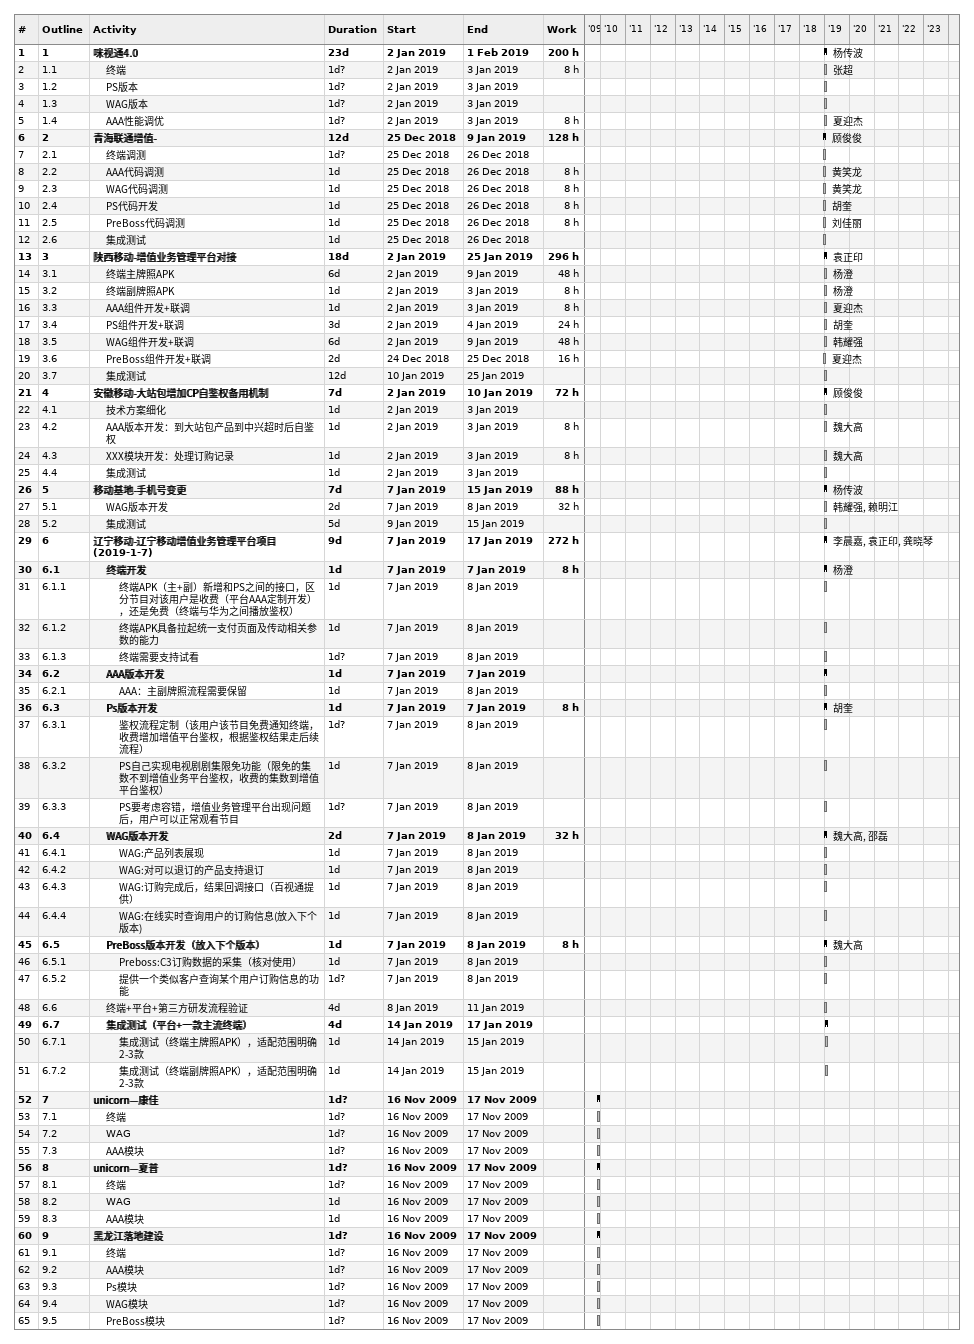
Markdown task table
| ID | WBS | Task | Duration | Start | Finish | Resources | Work (h) |
|---|---|---|---|---|---|---|---|
| 1 | 1 | **咪视通4.0** | 23d | 2019-01-02 | 2019-02-01 | 杨传波 | 200 |
| 2 | 1.1 | 终端 | 1d? | 2019-01-02 | 2019-01-03 | 张超 | 8 |
| 3 | 1.2 | PS版本 | 1d? | 2019-01-02 | 2019-01-03 |  |  |
| 4 | 1.3 | WAG版本 | 1d? | 2019-01-02 | 2019-01-03 |  |  |
| 5 | 1.4 | AAA性能调优 | 1d? | 2019-01-02 | 2019-01-03 | 夏迎杰 | 8 |
| 6 | 2 | **青海联通增值-** | 12d | 2018-12-25 | 2019-01-09 | 顾俊俊 | 128 |
| 7 | 2.1 | 终端调测 | 1d? | 2018-12-25 | 2018-12-26 |  |  |
| 8 | 2.2 | AAA代码调测 | 1d | 2018-12-25 | 2018-12-26 | 黄笑龙 | 8 |
| 9 | 2.3 | WAG代码调测 | 1d | 2018-12-25 | 2018-12-26 | 黄笑龙 | 8 |
| 10 | 2.4 | PS代码开发 | 1d | 2018-12-25 | 2018-12-26 | 胡奎 | 8 |
| 11 | 2.5 | PreBoss代码调测 | 1d | 2018-12-25 | 2018-12-26 | 刘佳丽 | 8 |
| 12 | 2.6 | 集成测试 | 1d | 2018-12-25 | 2018-12-26 |  |  |
| 13 | 3 | **陕西移动-增值业务管理平台对接** | 18d | 2019-01-02 | 2019-01-25 | 袁正印 | 296 |
| 14 | 3.1 | 终端主牌照APK | 6d | 2019-01-02 | 2019-01-09 | 杨澄 | 48 |
| 15 | 3.2 | 终端副牌照APK | 1d | 2019-01-02 | 2019-01-03 | 杨澄 | 8 |
| 16 | 3.3 | AAA组件开发+联调 | 1d | 2019-01-02 | 2019-01-03 | 夏迎杰 | 8 |
| 17 | 3.4 | PS组件开发+联调 | 3d | 2019-01-02 | 2019-01-04 | 胡奎 | 24 |
| 18 | 3.5 | WAG组件开发+联调 | 6d | 2019-01-02 | 2019-01-09 | 韩耀强 | 48 |
| 19 | 3.6 | PreBoss组件开发+联调 | 2d | 2018-12-24 | 2018-12-25 | 夏迎杰 | 16 |
| 20 | 3.7 | 集成测试 | 12d | 2019-01-10 | 2019-01-25 |  |  |
| 21 | 4 | **安徽移动-大站包增加CP自鉴权备用机制** | 7d | 2019-01-02 | 2019-01-10 | 顾俊俊 | 72 |
| 22 | 4.1 | 技术方案细化 | 1d | 2019-01-02 | 2019-01-03 |  |  |
| 23 | 4.2 | AAA版本开发：到大站包产品到中兴超时后自鉴权 | 1d | 2019-01-02 | 2019-01-03 | 魏大高 | 8 |
| 24 | 4.3 | XXX模块开发：处理订购记录 | 1d | 2019-01-02 | 2019-01-03 | 魏大高 | 8 |
| 25 | 4.4 | 集成测试 | 1d | 2019-01-02 | 2019-01-03 |  |  |
| 26 | 5 | **移动基地-手机号变更** | 7d | 2019-01-07 | 2019-01-15 | 杨传波 | 88 |
| 27 | 5.1 | WAG版本开发 | 2d | 2019-01-07 | 2019-01-08 | 韩耀强, 赖明江 | 32 |
| 28 | 5.2 | 集成测试 | 5d | 2019-01-09 | 2019-01-15 |  |  |
| 29 | 6 | **辽宁移动-辽宁移动增值业务管理平台项目(2019-1-7)** | 9d | 2019-01-07 | 2019-01-17 | 李晨嘉, 袁正印, 龚晓琴 | 272 |
| 30 | 6.1 | **终端开发** | 1d | 2019-01-07 | 2019-01-07 | 杨澄 | 8 |
| 31 | 6.1.1 | 终端APK（主+副）新增和PS之间的接口，区分节目对该用户是收费（平台AAA定制开发），还是免费（终端与华为之间播放鉴权） | 1d | 2019-01-07 | 2019-01-08 |  |  |
| 32 | 6.1.2 | 终端APK具备拉起统一支付页面及传动相关参数的能力 | 1d | 2019-01-07 | 2019-01-08 |  |  |
| 33 | 6.1.3 | 终端需要支持试看 | 1d? | 2019-01-07 | 2019-01-08 |  |  |
| 34 | 6.2 | **AAA版本开发** | 1d | 2019-01-07 | 2019-01-07 |  |  |
| 35 | 6.2.1 | AAA：主副牌照流程需要保留 | 1d | 2019-01-07 | 2019-01-08 |  |  |
| 36 | 6.3 | **Ps版本开发** | 1d | 2019-01-07 | 2019-01-07 | 胡奎 | 8 |
| 37 | 6.3.1 | 鉴权流程定制（该用户该节目免费通知终端，收费增加增值平台鉴权，根据鉴权结果走后续流程） | 1d? | 2019-01-07 | 2019-01-08 |  |  |
| 38 | 6.3.2 | PS自己实现电视剧剧集限免功能（限免的集数不到增值业务平台鉴权，收费的集数到增值平台鉴权） | 1d | 2019-01-07 | 2019-01-08 |  |  |
| 39 | 6.3.3 | PS要考虑容错，增值业务管理平台出现问题后，用户可以正常观看节目 | 1d? | 2019-01-07 | 2019-01-08 |  |  |
| 40 | 6.4 | **WAG版本开发** | 2d | 2019-01-07 | 2019-01-08 | 魏大高, 邵磊 | 32 |
| 41 | 6.4.1 | WAG:产品列表展现 | 1d | 2019-01-07 | 2019-01-08 |  |  |
| 42 | 6.4.2 | WAG:对可以退订的产品支持退订 | 1d | 2019-01-07 | 2019-01-08 |  |  |
| 43 | 6.4.3 | WAG:订购完成后，结果回调接口（百视通提供） | 1d | 2019-01-07 | 2019-01-08 |  |  |
| 44 | 6.4.4 | WAG:在线实时查询用户的订购信息(放入下个版本) | 1d | 2019-01-07 | 2019-01-08 |  |  |
| 45 | 6.5 | **PreBoss版本开发（放入下个版本）** | 1d | 2019-01-07 | 2019-01-08 | 魏大高 | 8 |
| 46 | 6.5.1 | Preboss:C3订购数据的采集（核对使用） | 1d | 2019-01-07 | 2019-01-08 |  |  |
| 47 | 6.5.2 | 提供一个类似客户查询某个用户订购信息的功能 | 1d? | 2019-01-07 | 2019-01-08 |  |  |
| 48 | 6.6 | 终端+平台+第三方研发流程验证 | 4d | 2019-01-08 | 2019-01-11 |  |  |
| 49 | 6.7 | **集成测试（平台+一款主流终端）** | 4d | 2019-01-14 | 2019-01-17 |  |  |
| 50 | 6.7.1 | 集成测试（终端主牌照APK），适配范围明确2-3款 | 1d | 2019-01-14 | 2019-01-15 |  |  |
| 51 | 6.7.2 | 集成测试（终端副牌照APK），适配范围明确2-3款 | 1d | 2019-01-14 | 2019-01-15 |  |  |
| 52 | 7 | **unicorn—康佳** | 1d? | 2009-11-16 | 2009-11-17 |  |  |
| 53 | 7.1 | 终端 | 1d? | 2009-11-16 | 2009-11-17 |  |  |
| 54 | 7.2 | WAG | 1d? | 2009-11-16 | 2009-11-17 |  |  |
| 55 | 7.3 | AAA模块 | 1d? | 2009-11-16 | 2009-11-17 |  |  |
| 56 | 8 | **unicorn—夏普** | 1d? | 2009-11-16 | 2009-11-17 |  |  |
| 57 | 8.1 | 终端 | 1d? | 2009-11-16 | 2009-11-17 |  |  |
| 58 | 8.2 | WAG | 1d | 2009-11-16 | 2009-11-17 |  |  |
| 59 | 8.3 | AAA模块 | 1d | 2009-11-16 | 2009-11-17 |  |  |
| 60 | 9 | **黑龙江落地建设** | 1d? | 2009-11-16 | 2009-11-17 |  |  |
| 61 | 9.1 | 终端 | 1d? | 2009-11-16 | 2009-11-17 |  |  |
| 62 | 9.2 | AAA模块 | 1d? | 2009-11-16 | 2009-11-17 |  |  |
| 63 | 9.3 | Ps模块 | 1d? | 2009-11-16 | 2009-11-17 |  |  |
| 64 | 9.4 | WAG模块 | 1d? | 2009-11-16 | 2009-11-17 |  |  |
| 65 | 9.5 | PreBoss模块 | 1d? | 2009-11-16 | 2009-11-17 |  |  |
